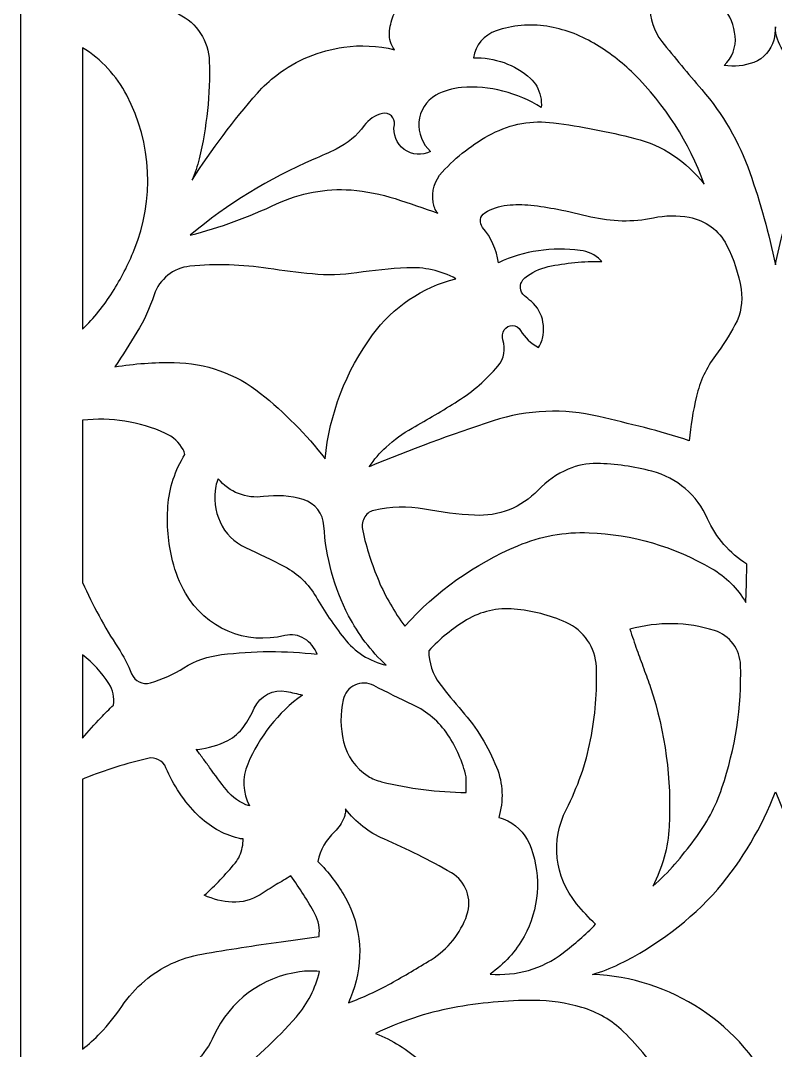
# Model space of a CAD drawing. Header units: centimetres. Extents: x 8 to 14.2, y -3.3 to 9.
# Drawn here: x 8.025 to 11.096, y 0.442 to 4.63 of the extents above; entities that cross this region are included whole.
import ezdxf

# ---------------------------------------------------------------- set-up
doc = ezdxf.new("R2010")
doc.units = ezdxf.units.CM
doc.header["$MEASUREMENT"] = 0
doc.layers.add('layer 1', color=7, linetype='Continuous')

msp = doc.modelspace()

# ---------------------------------------------------------------- linework, layer by layer
at = {"layer": 'layer 1', "color": 250, "lineweight": 30}
for points, knots in [([(8.02492, 9.00077), (8.02492, 9.00077), (14.16642, 9.00077), (14.16642, 9.00077), (14.16642, 9.00077), (14.16642, 9.00077), (14.16642, -3.2822), (14.16642, -3.2822), (14.16642, -3.2822), (14.16642, -3.2822), (8.02492, -3.2822), (8.02492, -3.2822), (8.02492, -3.2822), (8.02492, -3.2822), (8.02492, 9.00077), (8.02492, 9.00077)], [0, 0, 0, 0, 0.2, 0.2, 0.2, 0.2, 0.4, 0.4, 0.4, 0.4, 0.6, 0.6, 0.6, 0.6, 1, 1, 1, 1]), ([(8.27662, 4.69142), (8.28704, 4.7021), (8.29767, 4.71258), (8.30851, 4.72283), (8.30851, 4.72283), (8.39536, 4.80504), (8.47486, 4.89466), (8.54615, 4.99066), (8.54615, 4.99066), (8.57391, 5.02807), (8.60939, 5.05909), (8.65016, 5.08163), (8.65016, 5.08163), (8.69572, 5.10682), (8.75282, 5.09586), (8.78588, 5.05565), (8.78588, 5.05565), (8.85119, 4.97614), (8.9479, 4.92921), (9.05077, 4.92713), (9.05077, 4.92713), (9.1489, 4.92515), (9.24699, 4.92206), (9.34504, 4.91784), (9.34504, 4.91784), (9.36719, 4.91689), (9.38934, 4.91553), (9.41144, 4.91377), (9.41144, 4.91377), (9.50813, 4.90605), (9.59754, 4.85916), (9.65893, 4.78405), (9.65893, 4.78405), (9.63056, 4.77184), (9.60573, 4.75273), (9.58667, 4.72844), (9.58667, 4.72844), (9.56781, 4.70438), (9.55248, 4.67777), (9.54116, 4.64941), (9.54116, 4.64941), (9.53229, 4.62717), (9.527, 4.60367), (9.52551, 4.57977), (9.52551, 4.57977), (9.52398, 4.55528), (9.53113, 4.53106), (9.54572, 4.51133), (9.54572, 4.51133), (9.47837, 4.52774), (9.40854, 4.53124), (9.33989, 4.52161), (9.33989, 4.52161), (9.24081, 4.50774), (9.14695, 4.46879), (9.06717, 4.40841), (9.06717, 4.40841), (9.03859, 4.38643), (9.01224, 4.36171), (8.98847, 4.33461), (8.98847, 4.33461), (8.89114, 4.2236), (8.80222, 4.10552), (8.7224, 3.98131), (8.7224, 3.98131), (8.73438, 4.00923), (8.74401, 4.0381), (8.75117, 4.06764), (8.75117, 4.06764), (8.7826, 4.19725), (8.79656, 4.33045), (8.79272, 4.46377), (8.79272, 4.46377), (8.79031, 4.5464), (8.7422, 4.62077), (8.66779, 4.65675), (8.66779, 4.65675), (8.59789, 4.69055), (8.52121, 4.70789), (8.44356, 4.70744), (8.44356, 4.70744), (8.38754, 4.70711), (8.33168, 4.70175), (8.27662, 4.69142)], [0, 0, 0, 0, 0.0454545, 0.0454545, 0.0454545, 0.0454545, 0.0909091, 0.0909091, 0.0909091, 0.0909091, 0.1363636, 0.1363636, 0.1363636, 0.1363636, 0.1818182, 0.1818182, 0.1818182, 0.1818182, 0.2272727, 0.2272727, 0.2272727, 0.2272727, 0.2727273, 0.2727273, 0.2727273, 0.2727273, 0.3181818, 0.3181818, 0.3181818, 0.3181818, 0.3636364, 0.3636364, 0.3636364, 0.3636364, 0.4090909, 0.4090909, 0.4090909, 0.4090909, 0.4545455, 0.4545455, 0.4545455, 0.4545455, 0.5, 0.5, 0.5, 0.5, 0.5454545, 0.5454545, 0.5454545, 0.5454545, 0.5909091, 0.5909091, 0.5909091, 0.5909091, 0.6363636, 0.6363636, 0.6363636, 0.6363636, 0.6818182, 0.6818182, 0.6818182, 0.6818182, 0.7272727, 0.7272727, 0.7272727, 0.7272727, 0.7727273, 0.7727273, 0.7727273, 0.7727273, 0.8181818, 0.8181818, 0.8181818, 0.8181818, 0.8636364, 0.8636364, 0.8636364, 0.8636364, 0.9090909, 0.9090909, 0.9090909, 0.9090909, 1, 1, 1, 1]), ([(11.09566, 4.60372), (11.09605, 4.57002), (11.10676, 4.53729), (11.12634, 4.50989), (11.12634, 4.50989), (11.14604, 4.48235), (11.1744, 4.46226), (11.20692, 4.45286), (11.20692, 4.45286), (11.23849, 4.44383), (11.27166, 4.44194), (11.30404, 4.44732), (11.30404, 4.44732), (11.25954, 4.48919), (11.24536, 4.5542), (11.26832, 4.61083), (11.26832, 4.61083), (11.31026, 4.71431), (11.41178, 4.78123), (11.5234, 4.77917), (11.5234, 4.77917), (11.56178, 4.77847), (11.59447, 4.75097), (11.6018, 4.71328), (11.6018, 4.71328), (11.61162, 4.66279), (11.60124, 4.61041), (11.57294, 4.56746), (11.57294, 4.56746), (11.53255, 4.50612), (11.48642, 4.44874), (11.4352, 4.39611), (11.4352, 4.39611), (11.33729, 4.29551), (11.26142, 4.17567), (11.21236, 4.04414), (11.21236, 4.04414), (11.1961, 4.00052), (11.18102, 3.95648), (11.16718, 3.91203), (11.16718, 3.91203), (11.13887, 3.82119), (11.115, 3.72902), (11.09566, 3.63585), (11.09566, 3.63585), (11.0692, 3.76333), (11.03441, 3.88892), (10.99147, 4.01182), (10.99147, 4.01182), (10.94819, 4.13573), (10.88183, 4.25024), (10.79582, 4.34937), (10.79582, 4.34937), (10.7402, 4.41349), (10.68599, 4.4788), (10.63322, 4.54528), (10.63322, 4.54528), (10.60044, 4.58655), (10.58354, 4.63827), (10.5856, 4.69094), (10.5856, 4.69094), (10.58751, 4.74022), (10.62773, 4.7794), (10.67705, 4.78013), (10.67705, 4.78013), (10.75703, 4.78129), (10.83321, 4.74572), (10.88372, 4.68367), (10.88372, 4.68367), (10.91102, 4.65013), (10.92782, 4.60924), (10.93198, 4.56619), (10.93198, 4.56619), (10.93629, 4.52181), (10.91975, 4.47789), (10.88729, 4.44732), (10.88729, 4.44732), (10.92795, 4.44056), (10.96965, 4.44491), (11.00803, 4.45991), (11.00803, 4.45991), (11.04793, 4.47552), (11.07788, 4.50926), (11.08862, 4.55071), (11.08862, 4.55071), (11.09311, 4.56804), (11.09546, 4.58583), (11.09566, 4.60372)], [0, 0, 0, 0, 0.0434783, 0.0434783, 0.0434783, 0.0434783, 0.0869565, 0.0869565, 0.0869565, 0.0869565, 0.1304348, 0.1304348, 0.1304348, 0.1304348, 0.173913, 0.173913, 0.173913, 0.173913, 0.2173913, 0.2173913, 0.2173913, 0.2173913, 0.2608696, 0.2608696, 0.2608696, 0.2608696, 0.3043478, 0.3043478, 0.3043478, 0.3043478, 0.3478261, 0.3478261, 0.3478261, 0.3478261, 0.3913043, 0.3913043, 0.3913043, 0.3913043, 0.4347826, 0.4347826, 0.4347826, 0.4347826, 0.4782609, 0.4782609, 0.4782609, 0.4782609, 0.5217391, 0.5217391, 0.5217391, 0.5217391, 0.5652174, 0.5652174, 0.5652174, 0.5652174, 0.6086957, 0.6086957, 0.6086957, 0.6086957, 0.6521739, 0.6521739, 0.6521739, 0.6521739, 0.6956522, 0.6956522, 0.6956522, 0.6956522, 0.7391304, 0.7391304, 0.7391304, 0.7391304, 0.7826087, 0.7826087, 0.7826087, 0.7826087, 0.826087, 0.826087, 0.826087, 0.826087, 0.8695652, 0.8695652, 0.8695652, 0.8695652, 0.9130435, 0.9130435, 0.9130435, 0.9130435, 1, 1, 1, 1]), ([(8.71521, 3.75718), (8.86659, 3.88401), (9.03586, 3.98794), (9.21746, 4.06558), (9.21746, 4.06558), (9.24825, 4.07875), (9.27875, 4.09264), (9.30889, 4.10725), (9.30889, 4.10725), (9.35416, 4.12919), (9.39327, 4.16195), (9.42282, 4.20266), (9.42282, 4.20266), (9.44087, 4.22755), (9.46736, 4.24506), (9.49733, 4.25194), (9.49733, 4.25194), (9.51029, 4.25492), (9.52388, 4.25123), (9.53355, 4.24209), (9.53355, 4.24209), (9.5432, 4.23296), (9.54763, 4.21949), (9.54538, 4.20638), (9.54538, 4.20638), (9.5388, 4.16802), (9.5544, 4.12923), (9.58573, 4.10612), (9.58573, 4.10612), (9.61703, 4.08301), (9.65823, 4.07929), (9.69297, 4.09687), (9.69297, 4.09687), (9.65978, 4.12771), (9.64229, 4.17192), (9.64534, 4.21712), (9.64534, 4.21712), (9.64841, 4.26291), (9.67459, 4.30402), (9.71474, 4.32626), (9.71474, 4.32626), (9.74675, 4.34397), (9.78219, 4.3546), (9.81866, 4.35742), (9.81866, 4.35742), (9.93269, 4.36626), (10.04655, 4.33761), (10.14283, 4.27589), (10.14283, 4.27589), (10.1455, 4.30614), (10.1391, 4.3365), (10.12446, 4.36311), (10.12446, 4.36311), (10.11789, 4.37487), (10.10942, 4.38545), (10.09939, 4.39445), (10.09939, 4.39445), (10.03586, 4.45142), (9.95267, 4.48136), (9.8674, 4.47787), (9.8674, 4.47787), (9.87509, 4.52884), (9.91051, 4.57133), (9.95922, 4.58813), (9.95922, 4.58813), (10.02554, 4.61098), (10.09647, 4.61726), (10.16577, 4.60641), (10.16577, 4.60641), (10.23346, 4.5958), (10.29854, 4.5724), (10.35747, 4.53744), (10.35747, 4.53744), (10.41608, 4.50268), (10.47039, 4.46112), (10.51923, 4.41361), (10.51923, 4.41361), (10.64697, 4.28737), (10.74481, 4.13402), (10.80547, 3.96498), (10.80547, 3.96498), (10.73535, 4.05689), (10.63628, 4.12237), (10.52422, 4.15082), (10.52422, 4.15082), (10.41521, 4.17851), (10.30463, 4.19964), (10.1931, 4.21408), (10.1931, 4.21408), (10.10682, 4.22524), (10.01925, 4.20967), (9.94213, 4.16941), (9.94213, 4.16941), (9.86621, 4.12979), (9.79791, 4.07708), (9.74031, 4.0137), (9.74031, 4.0137), (9.70992, 3.98026), (9.69636, 3.93489), (9.70345, 3.89026), (9.70345, 3.89026), (9.70469, 3.88235), (9.70676, 3.8746), (9.70963, 3.86712), (9.70963, 3.86712), (9.71252, 3.8596), (9.71675, 3.85266), (9.72213, 3.84667), (9.72213, 3.84667), (9.66483, 3.86751), (9.60712, 3.88717), (9.54903, 3.90564), (9.54903, 3.90564), (9.49074, 3.92415), (9.43056, 3.93601), (9.36961, 3.94098), (9.36961, 3.94098), (9.26542, 3.94828), (9.16116, 3.92874), (9.06669, 3.88424), (9.06669, 3.88424), (8.95374, 3.83102), (8.83607, 3.78849), (8.71521, 3.75718)], [0, 0, 0, 0, 0.03125, 0.03125, 0.03125, 0.03125, 0.0625, 0.0625, 0.0625, 0.0625, 0.09375, 0.09375, 0.09375, 0.09375, 0.125, 0.125, 0.125, 0.125, 0.15625, 0.15625, 0.15625, 0.15625, 0.1875, 0.1875, 0.1875, 0.1875, 0.21875, 0.21875, 0.21875, 0.21875, 0.25, 0.25, 0.25, 0.25, 0.28125, 0.28125, 0.28125, 0.28125, 0.3125, 0.3125, 0.3125, 0.3125, 0.34375, 0.34375, 0.34375, 0.34375, 0.375, 0.375, 0.375, 0.375, 0.40625, 0.40625, 0.40625, 0.40625, 0.4375, 0.4375, 0.4375, 0.4375, 0.46875, 0.46875, 0.46875, 0.46875, 0.5, 0.5, 0.5, 0.5, 0.53125, 0.53125, 0.53125, 0.53125, 0.5625, 0.5625, 0.5625, 0.5625, 0.59375, 0.59375, 0.59375, 0.59375, 0.625, 0.625, 0.625, 0.625, 0.65625, 0.65625, 0.65625, 0.65625, 0.6875, 0.6875, 0.6875, 0.6875, 0.71875, 0.71875, 0.71875, 0.71875, 0.75, 0.75, 0.75, 0.75, 0.78125, 0.78125, 0.78125, 0.78125, 0.8125, 0.8125, 0.8125, 0.8125, 0.84375, 0.84375, 0.84375, 0.84375, 0.875, 0.875, 0.875, 0.875, 0.90625, 0.90625, 0.90625, 0.90625, 0.9375, 0.9375, 0.9375, 0.9375, 1, 1, 1, 1]), ([(8.27662, 4.51941), (8.35326, 4.47247), (8.41572, 4.40553), (8.45727, 4.32583), (8.45727, 4.32583), (8.55882, 4.13105), (8.56977, 3.90133), (8.48733, 3.6977), (8.48733, 3.6977), (8.46304, 3.63773), (8.43341, 3.58004), (8.39885, 3.52534), (8.39885, 3.52534), (8.36421, 3.47056), (8.32317, 3.4201), (8.27662, 3.37502), (8.27662, 3.37502), (8.27662, 3.37502), (8.27662, 4.51941), (8.27662, 4.51941)], [0, 0, 0, 0, 0.1666667, 0.1666667, 0.1666667, 0.1666667, 0.3333333, 0.3333333, 0.3333333, 0.3333333, 0.5, 0.5, 0.5, 0.5, 0.6666667, 0.6666667, 0.6666667, 0.6666667, 1, 1, 1, 1]), ([(10.74528, 2.92082), (10.75065, 2.98175), (10.76035, 3.04223), (10.77427, 3.10179), (10.77427, 3.10179), (10.78834, 3.16191), (10.81477, 3.21847), (10.85185, 3.26784), (10.85185, 3.26784), (10.88138, 3.30715), (10.90791, 3.34861), (10.93123, 3.3919), (10.93123, 3.3919), (10.95516, 3.43628), (10.96382, 3.48728), (10.95591, 3.53708), (10.95591, 3.53708), (10.94594, 3.59979), (10.9262, 3.66052), (10.89735, 3.71709), (10.89735, 3.71709), (10.8671, 3.77643), (10.81085, 3.81814), (10.74528, 3.82979), (10.74528, 3.82979), (10.69688, 3.8384), (10.64732, 3.83775), (10.59918, 3.82787), (10.59918, 3.82787), (10.51522, 3.81065), (10.42847, 3.81218), (10.34516, 3.83236), (10.34516, 3.83236), (10.29999, 3.84329), (10.25462, 3.85334), (10.20905, 3.86248), (10.20905, 3.86248), (10.17302, 3.86972), (10.1367, 3.87524), (10.10017, 3.87906), (10.10017, 3.87906), (10.06829, 3.88224), (10.03619, 3.88227), (10.00431, 3.87918), (10.00431, 3.87918), (9.97207, 3.87604), (9.94104, 3.86536), (9.91368, 3.84801), (9.91368, 3.84801), (9.90398, 3.84185), (9.89742, 3.83179), (9.89567, 3.82042), (9.89567, 3.82042), (9.89393, 3.80907), (9.89713, 3.79755), (9.90455, 3.78877), (9.90455, 3.78877), (9.93895, 3.74785), (9.9612, 3.69809), (9.96875, 3.64516), (9.96875, 3.64516), (10.07265, 3.69329), (10.1882, 3.71062), (10.30165, 3.69512), (10.30165, 3.69512), (10.33258, 3.6909), (10.36148, 3.67728), (10.38444, 3.65612), (10.38444, 3.65612), (10.38627, 3.65443), (10.38788, 3.65252), (10.38925, 3.65042), (10.38925, 3.65042), (10.31614, 3.65159), (10.24313, 3.64447), (10.17163, 3.6292), (10.17163, 3.6292), (10.13663, 3.62172), (10.10391, 3.60611), (10.0761, 3.58359), (10.0761, 3.58359), (10.06383, 3.57366), (10.05713, 3.55842), (10.05811, 3.54267), (10.05811, 3.54267), (10.05901, 3.53012), (10.06508, 3.51848), (10.07487, 3.51055), (10.07487, 3.51055), (10.08425, 3.50295), (10.09356, 3.49526), (10.1028, 3.48749), (10.1028, 3.48749), (10.12777, 3.46573), (10.14448, 3.43601), (10.15009, 3.40339), (10.15009, 3.40339), (10.15284, 3.38585), (10.15301, 3.36799), (10.15061, 3.3504), (10.15061, 3.3504), (10.14819, 3.33266), (10.14172, 3.31573), (10.1317, 3.30089), (10.1317, 3.30089), (10.1012, 3.31636), (10.07589, 3.34041), (10.05889, 3.37008), (10.05889, 3.37008), (10.05212, 3.38187), (10.03969, 3.38927), (10.02608, 3.3896), (10.02608, 3.3896), (10.01249, 3.38995), (9.99978, 3.38329), (9.99242, 3.37185), (9.99242, 3.37185), (9.98464, 3.35969), (9.98278, 3.34469), (9.98737, 3.331), (9.98737, 3.331), (9.9996, 3.29454), (9.99186, 3.25431), (9.96701, 3.22496), (9.96701, 3.22496), (9.92015, 3.16963), (9.86509, 3.12177), (9.80376, 3.08305), (9.80376, 3.08305), (9.7428, 3.04455), (9.68083, 3.00762), (9.61793, 2.97235), (9.61793, 2.97235), (9.5797, 2.95091), (9.54407, 2.92516), (9.5117, 2.89561), (9.5117, 2.89561), (9.48565, 2.87182), (9.46278, 2.84478), (9.44363, 2.81516), (9.44363, 2.81516), (9.609, 2.88399), (9.77699, 2.94635), (9.94721, 3.0021), (9.94721, 3.0021), (10.08616, 3.04761), (10.23507, 3.05377), (10.37732, 3.01994), (10.37732, 3.01994), (10.43913, 3.00524), (10.50085, 2.99019), (10.56249, 2.97482), (10.56249, 2.97482), (10.62416, 2.95944), (10.68514, 2.94142), (10.74528, 2.92082)], [0, 0, 0, 0, 0.025, 0.025, 0.025, 0.025, 0.05, 0.05, 0.05, 0.05, 0.075, 0.075, 0.075, 0.075, 0.1, 0.1, 0.1, 0.1, 0.125, 0.125, 0.125, 0.125, 0.15, 0.15, 0.15, 0.15, 0.175, 0.175, 0.175, 0.175, 0.2, 0.2, 0.2, 0.2, 0.225, 0.225, 0.225, 0.225, 0.25, 0.25, 0.25, 0.25, 0.275, 0.275, 0.275, 0.275, 0.3, 0.3, 0.3, 0.3, 0.325, 0.325, 0.325, 0.325, 0.35, 0.35, 0.35, 0.35, 0.375, 0.375, 0.375, 0.375, 0.4, 0.4, 0.4, 0.4, 0.425, 0.425, 0.425, 0.425, 0.45, 0.45, 0.45, 0.45, 0.475, 0.475, 0.475, 0.475, 0.5, 0.5, 0.5, 0.5, 0.525, 0.525, 0.525, 0.525, 0.55, 0.55, 0.55, 0.55, 0.575, 0.575, 0.575, 0.575, 0.6, 0.6, 0.6, 0.6, 0.625, 0.625, 0.625, 0.625, 0.65, 0.65, 0.65, 0.65, 0.675, 0.675, 0.675, 0.675, 0.7, 0.7, 0.7, 0.7, 0.725, 0.725, 0.725, 0.725, 0.75, 0.75, 0.75, 0.75, 0.775, 0.775, 0.775, 0.775, 0.8, 0.8, 0.8, 0.8, 0.825, 0.825, 0.825, 0.825, 0.85, 0.85, 0.85, 0.85, 0.875, 0.875, 0.875, 0.875, 0.9, 0.9, 0.9, 0.9, 0.925, 0.925, 0.925, 0.925, 0.95, 0.95, 0.95, 0.95, 1, 1, 1, 1]), ([(8.40853, 3.22173), (8.43957, 3.26795), (8.46949, 3.31488), (8.49831, 3.36251), (8.49831, 3.36251), (8.5272, 3.41031), (8.55061, 3.46118), (8.56807, 3.51423), (8.56807, 3.51423), (8.5892, 3.5784), (8.64632, 3.62407), (8.71357, 3.63064), (8.71357, 3.63064), (8.81983, 3.641), (8.92698, 3.638), (9.0325, 3.62174), (9.0325, 3.62174), (9.09211, 3.61253), (9.15198, 3.60506), (9.21201, 3.59932), (9.21201, 3.59932), (9.27226, 3.59354), (9.33297, 3.59509), (9.39285, 3.60393), (9.39285, 3.60393), (9.46029, 3.61389), (9.52814, 3.6207), (9.59621, 3.62438), (9.59621, 3.62438), (9.6655, 3.62814), (9.73454, 3.61278), (9.79573, 3.58004), (9.79573, 3.58004), (9.65959, 3.54579), (9.53973, 3.46514), (9.4568, 3.35187), (9.4568, 3.35187), (9.34863, 3.2041), (9.28186, 3.03024), (9.26337, 2.84806), (9.26337, 2.84806), (9.18689, 2.94687), (9.09881, 3.03611), (9.001, 3.11389), (9.001, 3.11389), (8.90084, 3.19351), (8.77719, 3.23768), (8.64924, 3.23948), (8.64924, 3.23948), (8.56864, 3.2406), (8.4881, 3.23467), (8.40853, 3.22173)], [0, 0, 0, 0, 0.0714286, 0.0714286, 0.0714286, 0.0714286, 0.1428571, 0.1428571, 0.1428571, 0.1428571, 0.2142857, 0.2142857, 0.2142857, 0.2142857, 0.2857143, 0.2857143, 0.2857143, 0.2857143, 0.3571429, 0.3571429, 0.3571429, 0.3571429, 0.4285714, 0.4285714, 0.4285714, 0.4285714, 0.5, 0.5, 0.5, 0.5, 0.5714286, 0.5714286, 0.5714286, 0.5714286, 0.6428571, 0.6428571, 0.6428571, 0.6428571, 0.7142857, 0.7142857, 0.7142857, 0.7142857, 0.7857143, 0.7857143, 0.7857143, 0.7857143, 0.8571429, 0.8571429, 0.8571429, 0.8571429, 1, 1, 1, 1]), ([(8.27662, 3.00482), (8.39206, 3.01744), (8.50884, 2.99892), (8.61472, 2.95123), (8.61472, 2.95123), (8.64512, 2.93753), (8.67021, 2.91426), (8.68615, 2.88499), (8.68615, 2.88499), (8.68943, 2.87899), (8.69178, 2.87253), (8.69315, 2.86583), (8.69315, 2.86583), (8.65357, 2.80193), (8.62995, 2.72946), (8.62427, 2.65451), (8.62427, 2.65451), (8.61866, 2.58015), (8.62499, 2.50539), (8.64307, 2.43304), (8.64307, 2.43304), (8.65459, 2.3869), (8.67232, 2.34255), (8.69579, 2.30118), (8.69579, 2.30118), (8.77636, 2.15924), (8.94171, 2.08871), (9.09986, 2.12909), (9.09986, 2.12909), (9.12734, 2.13608), (9.15649, 2.13126), (9.18026, 2.11581), (9.18026, 2.11581), (9.20355, 2.10065), (9.22163, 2.07865), (9.23198, 2.05285), (9.23198, 2.05285), (9.10232, 2.06788), (8.97135, 2.06742), (8.8418, 2.05143), (8.8418, 2.05143), (8.78782, 2.04476), (8.73591, 2.02656), (8.68961, 1.99803), (8.68961, 1.99803), (8.64692, 1.97174), (8.60097, 1.95112), (8.55295, 1.93671), (8.55295, 1.93671), (8.52197, 1.9274), (8.48895, 1.94321), (8.47672, 1.97315), (8.47672, 1.97315), (8.46163, 2.01012), (8.44313, 2.04559), (8.42146, 2.0791), (8.42146, 2.0791), (8.36664, 2.16386), (8.31823, 2.25262), (8.27662, 2.3446), (8.27662, 2.3446), (8.27662, 2.3446), (8.27662, 3.00482), (8.27662, 3.00482)], [0, 0, 0, 0, 0.0588235, 0.0588235, 0.0588235, 0.0588235, 0.1176471, 0.1176471, 0.1176471, 0.1176471, 0.1764706, 0.1764706, 0.1764706, 0.1764706, 0.2352941, 0.2352941, 0.2352941, 0.2352941, 0.2941176, 0.2941176, 0.2941176, 0.2941176, 0.3529412, 0.3529412, 0.3529412, 0.3529412, 0.4117647, 0.4117647, 0.4117647, 0.4117647, 0.4705882, 0.4705882, 0.4705882, 0.4705882, 0.5294118, 0.5294118, 0.5294118, 0.5294118, 0.5882353, 0.5882353, 0.5882353, 0.5882353, 0.6470588, 0.6470588, 0.6470588, 0.6470588, 0.7058824, 0.7058824, 0.7058824, 0.7058824, 0.7647059, 0.7647059, 0.7647059, 0.7647059, 0.8235294, 0.8235294, 0.8235294, 0.8235294, 0.8823529, 0.8823529, 0.8823529, 0.8823529, 1, 1, 1, 1]), ([(9.5876, 2.16738), (9.54515, 2.2246), (9.5096, 2.28666), (9.48165, 2.3522), (9.48165, 2.3522), (9.45376, 2.41765), (9.43197, 2.48558), (9.41659, 2.55506), (9.41659, 2.55506), (9.41281, 2.57212), (9.41478, 2.58994), (9.42218, 2.60577), (9.42218, 2.60577), (9.42978, 2.62198), (9.44439, 2.63383), (9.4618, 2.63791), (9.4618, 2.63791), (9.52936, 2.65376), (9.59948, 2.65541), (9.66771, 2.64279), (9.66771, 2.64279), (9.73529, 2.6303), (9.80357, 2.62203), (9.87217, 2.61803), (9.87217, 2.61803), (9.96905, 2.6124), (10.06343, 2.64967), (10.13026, 2.72003), (10.13026, 2.72003), (10.16497, 2.75657), (10.20676, 2.7857), (10.25306, 2.80562), (10.25306, 2.80562), (10.28975, 2.8214), (10.32941, 2.8292), (10.36935, 2.82845), (10.36935, 2.82845), (10.44503, 2.82703), (10.52028, 2.81657), (10.59348, 2.79726), (10.59348, 2.79726), (10.69442, 2.77065), (10.77778, 2.69946), (10.81995, 2.60396), (10.81995, 2.60396), (10.8536, 2.52773), (10.9092, 2.46332), (10.97973, 2.41894), (10.97973, 2.41894), (10.97973, 2.41894), (10.9778, 2.34089), (10.9778, 2.34089), (10.9778, 2.34089), (10.9778, 2.34089), (10.97588, 2.26283), (10.97588, 2.26283), (10.97588, 2.26283), (10.94165, 2.3204), (10.89337, 2.36833), (10.83555, 2.40213), (10.83555, 2.40213), (10.684, 2.49072), (10.51303, 2.54058), (10.33762, 2.5473), (10.33762, 2.5473), (10.2383, 2.55111), (10.13939, 2.53309), (10.04779, 2.49452), (10.04779, 2.49452), (9.87222, 2.42055), (9.71513, 2.3089), (9.5876, 2.16738)], [0, 0, 0, 0, 0.0526316, 0.0526316, 0.0526316, 0.0526316, 0.1052632, 0.1052632, 0.1052632, 0.1052632, 0.1578947, 0.1578947, 0.1578947, 0.1578947, 0.2105263, 0.2105263, 0.2105263, 0.2105263, 0.2631579, 0.2631579, 0.2631579, 0.2631579, 0.3157895, 0.3157895, 0.3157895, 0.3157895, 0.3684211, 0.3684211, 0.3684211, 0.3684211, 0.4210526, 0.4210526, 0.4210526, 0.4210526, 0.4736842, 0.4736842, 0.4736842, 0.4736842, 0.5263158, 0.5263158, 0.5263158, 0.5263158, 0.5789474, 0.5789474, 0.5789474, 0.5789474, 0.6315789, 0.6315789, 0.6315789, 0.6315789, 0.6842105, 0.6842105, 0.6842105, 0.6842105, 0.7368421, 0.7368421, 0.7368421, 0.7368421, 0.7894737, 0.7894737, 0.7894737, 0.7894737, 0.8421053, 0.8421053, 0.8421053, 0.8421053, 0.8947368, 0.8947368, 0.8947368, 0.8947368, 1, 1, 1, 1]), ([(8.82889, 2.76645), (8.87351, 2.71193), (8.94323, 2.68455), (9.01301, 2.69421), (9.01301, 2.69421), (9.06712, 2.70169), (9.12223, 2.69748), (9.17457, 2.68189), (9.17457, 2.68189), (9.22231, 2.66769), (9.25606, 2.62506), (9.25899, 2.57535), (9.25899, 2.57535), (9.2665, 2.44777), (9.30066, 2.32325), (9.35932, 2.20972), (9.35932, 2.20972), (9.39838, 2.1341), (9.45029, 2.06587), (9.51275, 2.00806), (9.51275, 2.00806), (9.44487, 2.02437), (9.3844, 2.06306), (9.34114, 2.11786), (9.34114, 2.11786), (9.29901, 2.17124), (9.26079, 2.22759), (9.22678, 2.28646), (9.22678, 2.28646), (9.19663, 2.33864), (9.15243, 2.38126), (9.09915, 2.40941), (9.09915, 2.40941), (9.04691, 2.43704), (8.99382, 2.46297), (8.93993, 2.48721), (8.93993, 2.48721), (8.89389, 2.50788), (8.85706, 2.54482), (8.83649, 2.5909), (8.83649, 2.5909), (8.81611, 2.6365), (8.81016, 2.68729), (8.81943, 2.73637), (8.81943, 2.73637), (8.8214, 2.74673), (8.82456, 2.75682), (8.82889, 2.76645)], [0, 0, 0, 0, 0.0769231, 0.0769231, 0.0769231, 0.0769231, 0.1538462, 0.1538462, 0.1538462, 0.1538462, 0.2307692, 0.2307692, 0.2307692, 0.2307692, 0.3076923, 0.3076923, 0.3076923, 0.3076923, 0.3846154, 0.3846154, 0.3846154, 0.3846154, 0.4615385, 0.4615385, 0.4615385, 0.4615385, 0.5384615, 0.5384615, 0.5384615, 0.5384615, 0.6153846, 0.6153846, 0.6153846, 0.6153846, 0.6923077, 0.6923077, 0.6923077, 0.6923077, 0.7692308, 0.7692308, 0.7692308, 0.7692308, 0.8461538, 0.8461538, 0.8461538, 0.8461538, 1, 1, 1, 1]), ([(9.68556, 2.06728), (9.73073, 2.11598), (9.78253, 2.1581), (9.83944, 2.19236), (9.83944, 2.19236), (9.89748, 2.22732), (9.96518, 2.24292), (10.03267, 2.23693), (10.03267, 2.23693), (10.10572, 2.23044), (10.17723, 2.21196), (10.2443, 2.18227), (10.2443, 2.18227), (10.31633, 2.15038), (10.36399, 2.08021), (10.36717, 2.0015), (10.36717, 2.0015), (10.37117, 1.90186), (10.36328, 1.80207), (10.34369, 1.7043), (10.34369, 1.7043), (10.32408, 1.6064), (10.29097, 1.51167), (10.24531, 1.42287), (10.24531, 1.42287), (10.18109, 1.29786), (10.19736, 1.14678), (10.28689, 1.03846), (10.28689, 1.03846), (10.31109, 1.00916), (10.33689, 0.98125), (10.3642, 0.95482), (10.3642, 0.95482), (10.32279, 0.91305), (10.27858, 0.87413), (10.23188, 0.83835), (10.23188, 0.83835), (10.14736, 0.77354), (10.04144, 0.74298), (9.93539, 0.75274), (9.93539, 0.75274), (9.99218, 0.79279), (10.03931, 0.84497), (10.07338, 0.90554), (10.07338, 0.90554), (10.1335, 1.01587), (10.14398, 1.14643), (10.10217, 1.26492), (10.10217, 1.26492), (10.08535, 1.31258), (10.05129, 1.35216), (10.00665, 1.37587), (10.00665, 1.37587), (9.99514, 1.38198), (9.98273, 1.38628), (9.96988, 1.38857), (9.96988, 1.38857), (9.99056, 1.45595), (9.98754, 1.52832), (9.96131, 1.59373), (9.96131, 1.59373), (9.9277, 1.67753), (9.88007, 1.75496), (9.82042, 1.82274), (9.82042, 1.82274), (9.78914, 1.85827), (9.75917, 1.89492), (9.73055, 1.93264), (9.73055, 1.93264), (9.70118, 1.97135), (9.68537, 2.01868), (9.68556, 2.06728)], [0, 0, 0, 0, 0.0526316, 0.0526316, 0.0526316, 0.0526316, 0.1052632, 0.1052632, 0.1052632, 0.1052632, 0.1578947, 0.1578947, 0.1578947, 0.1578947, 0.2105263, 0.2105263, 0.2105263, 0.2105263, 0.2631579, 0.2631579, 0.2631579, 0.2631579, 0.3157895, 0.3157895, 0.3157895, 0.3157895, 0.3684211, 0.3684211, 0.3684211, 0.3684211, 0.4210526, 0.4210526, 0.4210526, 0.4210526, 0.4736842, 0.4736842, 0.4736842, 0.4736842, 0.5263158, 0.5263158, 0.5263158, 0.5263158, 0.5789474, 0.5789474, 0.5789474, 0.5789474, 0.6315789, 0.6315789, 0.6315789, 0.6315789, 0.6842105, 0.6842105, 0.6842105, 0.6842105, 0.7368421, 0.7368421, 0.7368421, 0.7368421, 0.7894737, 0.7894737, 0.7894737, 0.7894737, 0.8421053, 0.8421053, 0.8421053, 0.8421053, 0.8947368, 0.8947368, 0.8947368, 0.8947368, 1, 1, 1, 1]), ([(10.50404, 2.1544), (10.6168, 2.18636), (10.73651, 2.18449), (10.84822, 2.1491), (10.84822, 2.1491), (10.90986, 2.12958), (10.95232, 2.07305), (10.95399, 2.00842), (10.95399, 2.00842), (10.95831, 1.83887), (10.93261, 1.66983), (10.8781, 1.50919), (10.8781, 1.50919), (10.85252, 1.43377), (10.81498, 1.36291), (10.76697, 1.29937), (10.76697, 1.29937), (10.74134, 1.26545), (10.7147, 1.23229), (10.68711, 1.19996), (10.68711, 1.19996), (10.65945, 1.16759), (10.62928, 1.13745), (10.59689, 1.10984), (10.59689, 1.10984), (10.63616, 1.18504), (10.65882, 1.26776), (10.66331, 1.35246), (10.66331, 1.35246), (10.6735, 1.54395), (10.64783, 1.73558), (10.58761, 1.91764), (10.58761, 1.91764), (10.57883, 1.94333), (10.56969, 1.9689), (10.56018, 1.99434), (10.56018, 1.99434), (10.55065, 2.01981), (10.54122, 2.0453), (10.53189, 2.07083), (10.53189, 2.07083), (10.52224, 2.09856), (10.51296, 2.12641), (10.50404, 2.1544)], [0, 0, 0, 0, 0.0833333, 0.0833333, 0.0833333, 0.0833333, 0.1666667, 0.1666667, 0.1666667, 0.1666667, 0.25, 0.25, 0.25, 0.25, 0.3333333, 0.3333333, 0.3333333, 0.3333333, 0.4166667, 0.4166667, 0.4166667, 0.4166667, 0.5, 0.5, 0.5, 0.5, 0.5833333, 0.5833333, 0.5833333, 0.5833333, 0.6666667, 0.6666667, 0.6666667, 0.6666667, 0.75, 0.75, 0.75, 0.75, 0.8333333, 0.8333333, 0.8333333, 0.8333333, 1, 1, 1, 1]), ([(8.27662, 1.71133), (8.27662, 1.71133), (8.27662, 2.05108), (8.27662, 2.05108), (8.27662, 2.05108), (8.3191, 2.01853), (8.35559, 1.97881), (8.38445, 1.93375), (8.38445, 1.93375), (8.40104, 1.90784), (8.40756, 1.87671), (8.40275, 1.8463), (8.40275, 1.8463), (8.38527, 1.82967), (8.3682, 1.81259), (8.35155, 1.7951), (8.35155, 1.7951), (8.32581, 1.76788), (8.30083, 1.73995), (8.27662, 1.71133)], [0, 0, 0, 0, 0.1666667, 0.1666667, 0.1666667, 0.1666667, 0.3333333, 0.3333333, 0.3333333, 0.3333333, 0.5, 0.5, 0.5, 0.5, 0.6666667, 0.6666667, 0.6666667, 0.6666667, 1, 1, 1, 1]), ([(9.83723, 1.49105), (9.72146, 1.49224), (9.60619, 1.50676), (9.49374, 1.53431), (9.49374, 1.53431), (9.47418, 1.5391), (9.45547, 1.54694), (9.43833, 1.55754), (9.43833, 1.55754), (9.38833, 1.58921), (9.35266, 1.63918), (9.3389, 1.69673), (9.3389, 1.69673), (9.32548, 1.75289), (9.32488, 1.81136), (9.33713, 1.86777), (9.33713, 1.86777), (9.34281, 1.89413), (9.36048, 1.91629), (9.38488, 1.92772), (9.38488, 1.92772), (9.40929, 1.93914), (9.43781, 1.93842), (9.46167, 1.92591), (9.46167, 1.92591), (9.51415, 1.89836), (9.5673, 1.87213), (9.6211, 1.84723), (9.6211, 1.84723), (9.67869, 1.8206), (9.72782, 1.77852), (9.76303, 1.72574), (9.76303, 1.72574), (9.79785, 1.67353), (9.82312, 1.61552), (9.83764, 1.55446), (9.83764, 1.55446), (9.83764, 1.55446), (9.83744, 1.52275), (9.83744, 1.52275), (9.83744, 1.52275), (9.83744, 1.52275), (9.83723, 1.49105), (9.83723, 1.49105)], [0, 0, 0, 0, 0.0833333, 0.0833333, 0.0833333, 0.0833333, 0.1666667, 0.1666667, 0.1666667, 0.1666667, 0.25, 0.25, 0.25, 0.25, 0.3333333, 0.3333333, 0.3333333, 0.3333333, 0.4166667, 0.4166667, 0.4166667, 0.4166667, 0.5, 0.5, 0.5, 0.5, 0.5833333, 0.5833333, 0.5833333, 0.5833333, 0.6666667, 0.6666667, 0.6666667, 0.6666667, 0.75, 0.75, 0.75, 0.75, 0.8333333, 0.8333333, 0.8333333, 0.8333333, 1, 1, 1, 1]), ([(9.17121, 1.88704), (9.15002, 1.89231), (9.12872, 1.89714), (9.1073, 1.90153), (9.1073, 1.90153), (9.05296, 1.91263), (8.99823, 1.88453), (8.97569, 1.83384), (8.97569, 1.83384), (8.96395, 1.80752), (8.94961, 1.78241), (8.93289, 1.75894), (8.93289, 1.75894), (8.91595, 1.73519), (8.89355, 1.71585), (8.86758, 1.70256), (8.86758, 1.70256), (8.82956, 1.68311), (8.7883, 1.67074), (8.74585, 1.66607), (8.74585, 1.66607), (8.74386, 1.66586), (8.74183, 1.66598), (8.73986, 1.66645), (8.73986, 1.66645), (8.74869, 1.65412), (8.75767, 1.64188), (8.76675, 1.62974), (8.76675, 1.62974), (8.77588, 1.61754), (8.78488, 1.60527), (8.79378, 1.59292), (8.79378, 1.59292), (8.81572, 1.56184), (8.83845, 1.53132), (8.86198, 1.50143), (8.86198, 1.50143), (8.88602, 1.47087), (8.91858, 1.44812), (8.95554, 1.43607), (8.95554, 1.43607), (8.92829, 1.489), (8.92584, 1.55131), (8.94885, 1.60622), (8.94885, 1.60622), (8.99586, 1.7184), (9.07281, 1.81555), (9.17121, 1.88704)], [0, 0, 0, 0, 0.0769231, 0.0769231, 0.0769231, 0.0769231, 0.1538462, 0.1538462, 0.1538462, 0.1538462, 0.2307692, 0.2307692, 0.2307692, 0.2307692, 0.3076923, 0.3076923, 0.3076923, 0.3076923, 0.3846154, 0.3846154, 0.3846154, 0.3846154, 0.4615385, 0.4615385, 0.4615385, 0.4615385, 0.5384615, 0.5384615, 0.5384615, 0.5384615, 0.6153846, 0.6153846, 0.6153846, 0.6153846, 0.6923077, 0.6923077, 0.6923077, 0.6923077, 0.7692308, 0.7692308, 0.7692308, 0.7692308, 0.8461538, 0.8461538, 0.8461538, 0.8461538, 1, 1, 1, 1]), ([(8.27662, 0.44721), (8.27662, 0.44721), (8.27662, 1.5449), (8.27662, 1.5449), (8.27662, 1.5449), (8.27959, 1.54635), (8.28264, 1.54771), (8.28572, 1.54892), (8.28572, 1.54892), (8.3691, 1.58212), (8.45484, 1.60907), (8.54221, 1.62955), (8.54221, 1.62955), (8.57291, 1.63676), (8.60433, 1.62067), (8.61648, 1.59158), (8.61648, 1.59158), (8.64656, 1.51942), (8.69052, 1.45392), (8.7459, 1.39875), (8.7459, 1.39875), (8.7914, 1.35345), (8.84803, 1.321), (8.91014, 1.30473), (8.91014, 1.30473), (8.91674, 1.30298), (8.92359, 1.30238), (8.93039, 1.30291), (8.93039, 1.30291), (8.93062, 1.27899), (8.92571, 1.2553), (8.91602, 1.23342), (8.91602, 1.23342), (8.91114, 1.22282), (8.90493, 1.21289), (8.89752, 1.20387), (8.89752, 1.20387), (8.85913, 1.15712), (8.81725, 1.11333), (8.77227, 1.07289), (8.77227, 1.07289), (8.80806, 1.05636), (8.84671, 1.0469), (8.88611, 1.04502), (8.88611, 1.04502), (8.92608, 1.04313), (8.96565, 1.05368), (8.99936, 1.07526), (8.99936, 1.07526), (9.02095, 1.08909), (9.04269, 1.10268), (9.06459, 1.11603), (9.06459, 1.11603), (9.07462, 1.12199), (9.08466, 1.12794), (9.09474, 1.13384), (9.09474, 1.13384), (9.10475, 1.13971), (9.11468, 1.14574), (9.12448, 1.15196), (9.12448, 1.15196), (9.16016, 1.10271), (9.19268, 1.05125), (9.22187, 0.99789), (9.22187, 0.99789), (9.23734, 0.96961), (9.24337, 0.93712), (9.23911, 0.90518), (9.23911, 0.90518), (9.21343, 0.90182), (9.18777, 0.89827), (9.16216, 0.89455), (9.16216, 0.89455), (9.13652, 0.89083), (9.11089, 0.88718), (9.08525, 0.8836), (9.08525, 0.8836), (8.97714, 0.86908), (8.86933, 0.85245), (8.76187, 0.83368), (8.76187, 0.83368), (8.67621, 0.81871), (8.59612, 0.78118), (8.52983, 0.72491), (8.52983, 0.72491), (8.49418, 0.69465), (8.46286, 0.65966), (8.43672, 0.62091), (8.43672, 0.62091), (8.41065, 0.58227), (8.38141, 0.54586), (8.34931, 0.51208), (8.34931, 0.51208), (8.32659, 0.4888), (8.30231, 0.46714), (8.27662, 0.44721)], [0, 0, 0, 0, 0.04, 0.04, 0.04, 0.04, 0.08, 0.08, 0.08, 0.08, 0.12, 0.12, 0.12, 0.12, 0.16, 0.16, 0.16, 0.16, 0.2, 0.2, 0.2, 0.2, 0.24, 0.24, 0.24, 0.24, 0.28, 0.28, 0.28, 0.28, 0.32, 0.32, 0.32, 0.32, 0.36, 0.36, 0.36, 0.36, 0.4, 0.4, 0.4, 0.4, 0.44, 0.44, 0.44, 0.44, 0.48, 0.48, 0.48, 0.48, 0.52, 0.52, 0.52, 0.52, 0.56, 0.56, 0.56, 0.56, 0.6, 0.6, 0.6, 0.6, 0.64, 0.64, 0.64, 0.64, 0.68, 0.68, 0.68, 0.68, 0.72, 0.72, 0.72, 0.72, 0.76, 0.76, 0.76, 0.76, 0.8, 0.8, 0.8, 0.8, 0.84, 0.84, 0.84, 0.84, 0.88, 0.88, 0.88, 0.88, 0.92, 0.92, 0.92, 0.92, 1, 1, 1, 1]), ([(11.09566, 0.25788), (11.16185, 0.40074), (11.26675, 0.52227), (11.39836, 0.60867), (11.39836, 0.60867), (11.52979, 0.69495), (11.68212, 0.74422), (11.83918, 0.75132), (11.83918, 0.75132), (11.80244, 0.76204), (11.76664, 0.77584), (11.73222, 0.79258), (11.73222, 0.79258), (11.57919, 0.86701), (11.44231, 0.97095), (11.32948, 1.09834), (11.32948, 1.09834), (11.22984, 1.21617), (11.15077, 1.35003), (11.09566, 1.49418), (11.09566, 1.49418), (11.04057, 1.35003), (10.9615, 1.21618), (10.86186, 1.09834), (10.86186, 1.09834), (10.74904, 0.97093), (10.61215, 0.86701), (10.45911, 0.79258), (10.45911, 0.79258), (10.4247, 0.77584), (10.38891, 0.76204), (10.35216, 0.75132), (10.35216, 0.75132), (10.50922, 0.74423), (10.66153, 0.69494), (10.79298, 0.60867), (10.79298, 0.60867), (10.92462, 0.5223), (11.02949, 0.40074), (11.09566, 0.25788)], [0, 0, 0, 0, 0.0909091, 0.0909091, 0.0909091, 0.0909091, 0.1818182, 0.1818182, 0.1818182, 0.1818182, 0.2727273, 0.2727273, 0.2727273, 0.2727273, 0.3636364, 0.3636364, 0.3636364, 0.3636364, 0.4545455, 0.4545455, 0.4545455, 0.4545455, 0.5454545, 0.5454545, 0.5454545, 0.5454545, 0.6363636, 0.6363636, 0.6363636, 0.6363636, 0.7272727, 0.7272727, 0.7272727, 0.7272727, 0.8181818, 0.8181818, 0.8181818, 0.8181818, 1, 1, 1, 1]), ([(9.35847, 0.63529), (9.36387, 0.64927), (9.36923, 0.66327), (9.37456, 0.67728), (9.37456, 0.67728), (9.42257, 0.8035), (9.41237, 0.94437), (9.34661, 1.06232), (9.34661, 1.06232), (9.31614, 1.11676), (9.27822, 1.16666), (9.23393, 1.21059), (9.23393, 1.21059), (9.24388, 1.25705), (9.26794, 1.29932), (9.30279, 1.33162), (9.30279, 1.33162), (9.31973, 1.34734), (9.33272, 1.36683), (9.34067, 1.38853), (9.34067, 1.38853), (9.34276, 1.3942), (9.34435, 1.40006), (9.34542, 1.40602), (9.34542, 1.40602), (9.34648, 1.41198), (9.34689, 1.41805), (9.34661, 1.42411), (9.34661, 1.42411), (9.3874, 1.37054), (9.44132, 1.32845), (9.50319, 1.30187), (9.50319, 1.30187), (9.59735, 1.26141), (9.68899, 1.21531), (9.77761, 1.16382), (9.77761, 1.16382), (9.83686, 1.12944), (9.86336, 1.05775), (9.84088, 0.99304), (9.84088, 0.99304), (9.81458, 0.91737), (9.763, 0.85305), (9.69489, 0.81088), (9.69489, 0.81088), (9.64103, 0.77757), (9.58642, 0.74545), (9.53111, 0.71458), (9.53111, 0.71458), (9.47574, 0.68367), (9.418, 0.65716), (9.35847, 0.63529)], [0, 0, 0, 0, 0.0714286, 0.0714286, 0.0714286, 0.0714286, 0.1428571, 0.1428571, 0.1428571, 0.1428571, 0.2142857, 0.2142857, 0.2142857, 0.2142857, 0.2857143, 0.2857143, 0.2857143, 0.2857143, 0.3571429, 0.3571429, 0.3571429, 0.3571429, 0.4285714, 0.4285714, 0.4285714, 0.4285714, 0.5, 0.5, 0.5, 0.5, 0.5714286, 0.5714286, 0.5714286, 0.5714286, 0.6428571, 0.6428571, 0.6428571, 0.6428571, 0.7142857, 0.7142857, 0.7142857, 0.7142857, 0.7857143, 0.7857143, 0.7857143, 0.7857143, 0.8571429, 0.8571429, 0.8571429, 0.8571429, 1, 1, 1, 1]), ([(8.27662, -0.19525), (8.27662, -0.19525), (8.27662, 0.12286), (8.27662, 0.12286), (8.27662, 0.12286), (8.27874, 0.12497), (8.28086, 0.12707), (8.28296, 0.12917), (8.28296, 0.12917), (8.3561, 0.20216), (8.44589, 0.25634), (8.54454, 0.28704), (8.54454, 0.28704), (8.56001, 0.29185), (8.5754, 0.29689), (8.5907, 0.30216), (8.5907, 0.30216), (8.60603, 0.30743), (8.62102, 0.31362), (8.6356, 0.32071), (8.6356, 0.32071), (8.71342, 0.35951), (8.77557, 0.42373), (8.81174, 0.5028), (8.81174, 0.5028), (8.87589, 0.64301), (9.00747, 0.74067), (9.16023, 0.76162), (9.16023, 0.76162), (9.18693, 0.76527), (9.21397, 0.76572), (9.24078, 0.76296), (9.24078, 0.76296), (9.22486, 0.69494), (9.19268, 0.63177), (9.14705, 0.57887), (9.14705, 0.57887), (9.06613, 0.48507), (8.97422, 0.40129), (8.87333, 0.3294), (8.87333, 0.3294), (8.82447, 0.29456), (8.77528, 0.26021), (8.72578, 0.22632), (8.72578, 0.22632), (8.67624, 0.19241), (8.62804, 0.15662), (8.58128, 0.11897), (8.58128, 0.11897), (8.5246, 0.07271), (8.47013, 0.02382), (8.41804, -0.02755), (8.41804, -0.02755), (8.36586, -0.079), (8.31853, -0.13513), (8.27662, -0.19525)], [0, 0, 0, 0, 0.0666667, 0.0666667, 0.0666667, 0.0666667, 0.1333333, 0.1333333, 0.1333333, 0.1333333, 0.2, 0.2, 0.2, 0.2, 0.2666667, 0.2666667, 0.2666667, 0.2666667, 0.3333333, 0.3333333, 0.3333333, 0.3333333, 0.4, 0.4, 0.4, 0.4, 0.4666667, 0.4666667, 0.4666667, 0.4666667, 0.5333333, 0.5333333, 0.5333333, 0.5333333, 0.6, 0.6, 0.6, 0.6, 0.6666667, 0.6666667, 0.6666667, 0.6666667, 0.7333333, 0.7333333, 0.7333333, 0.7333333, 0.8, 0.8, 0.8, 0.8, 0.8666667, 0.8666667, 0.8666667, 0.8666667, 1, 1, 1, 1]), ([(9.46943, 0.51079), (9.56889, 0.55974), (9.67459, 0.5949), (9.78354, 0.61531), (9.78354, 0.61531), (9.89224, 0.63565), (10.00263, 0.64569), (10.11322, 0.64525), (10.11322, 0.64525), (10.17904, 0.64499), (10.24454, 0.63547), (10.30773, 0.61698), (10.30773, 0.61698), (10.37153, 0.59831), (10.42985, 0.56438), (10.47761, 0.51814), (10.47761, 0.51814), (10.50932, 0.48745), (10.53917, 0.45488), (10.56697, 0.42062), (10.56697, 0.42062), (10.5949, 0.38622), (10.61773, 0.34796), (10.63476, 0.30706), (10.63476, 0.30706), (10.57942, 0.30698), (10.52422, 0.30132), (10.46998, 0.29018), (10.46998, 0.29018), (10.4159, 0.27905), (10.36219, 0.2661), (10.30897, 0.25131), (10.30897, 0.25131), (10.21914, 0.22633), (10.13726, 0.17871), (10.07116, 0.11292), (10.07116, 0.11292), (10.00562, 0.04771), (9.95225, -0.02866), (9.91357, -0.11262), (9.91357, -0.11262), (9.9056, -0.04779), (9.8888, 0.01564), (9.8636, 0.07593), (9.8636, 0.07593), (9.83848, 0.136), (9.80872, 0.19404), (9.77457, 0.24949), (9.77457, 0.24949), (9.74101, 0.30398), (9.70004, 0.35353), (9.6528, 0.3967), (9.6528, 0.3967), (9.59919, 0.44568), (9.53706, 0.48434), (9.46943, 0.51079)], [0, 0, 0, 0, 0.0666667, 0.0666667, 0.0666667, 0.0666667, 0.1333333, 0.1333333, 0.1333333, 0.1333333, 0.2, 0.2, 0.2, 0.2, 0.2666667, 0.2666667, 0.2666667, 0.2666667, 0.3333333, 0.3333333, 0.3333333, 0.3333333, 0.4, 0.4, 0.4, 0.4, 0.4666667, 0.4666667, 0.4666667, 0.4666667, 0.5333333, 0.5333333, 0.5333333, 0.5333333, 0.6, 0.6, 0.6, 0.6, 0.6666667, 0.6666667, 0.6666667, 0.6666667, 0.7333333, 0.7333333, 0.7333333, 0.7333333, 0.8, 0.8, 0.8, 0.8, 0.8666667, 0.8666667, 0.8666667, 0.8666667, 1, 1, 1, 1])]:
    msp.add_open_spline(points, degree=3, knots=knots, dxfattribs=at)

doc.saveas('drawing.dxf')
